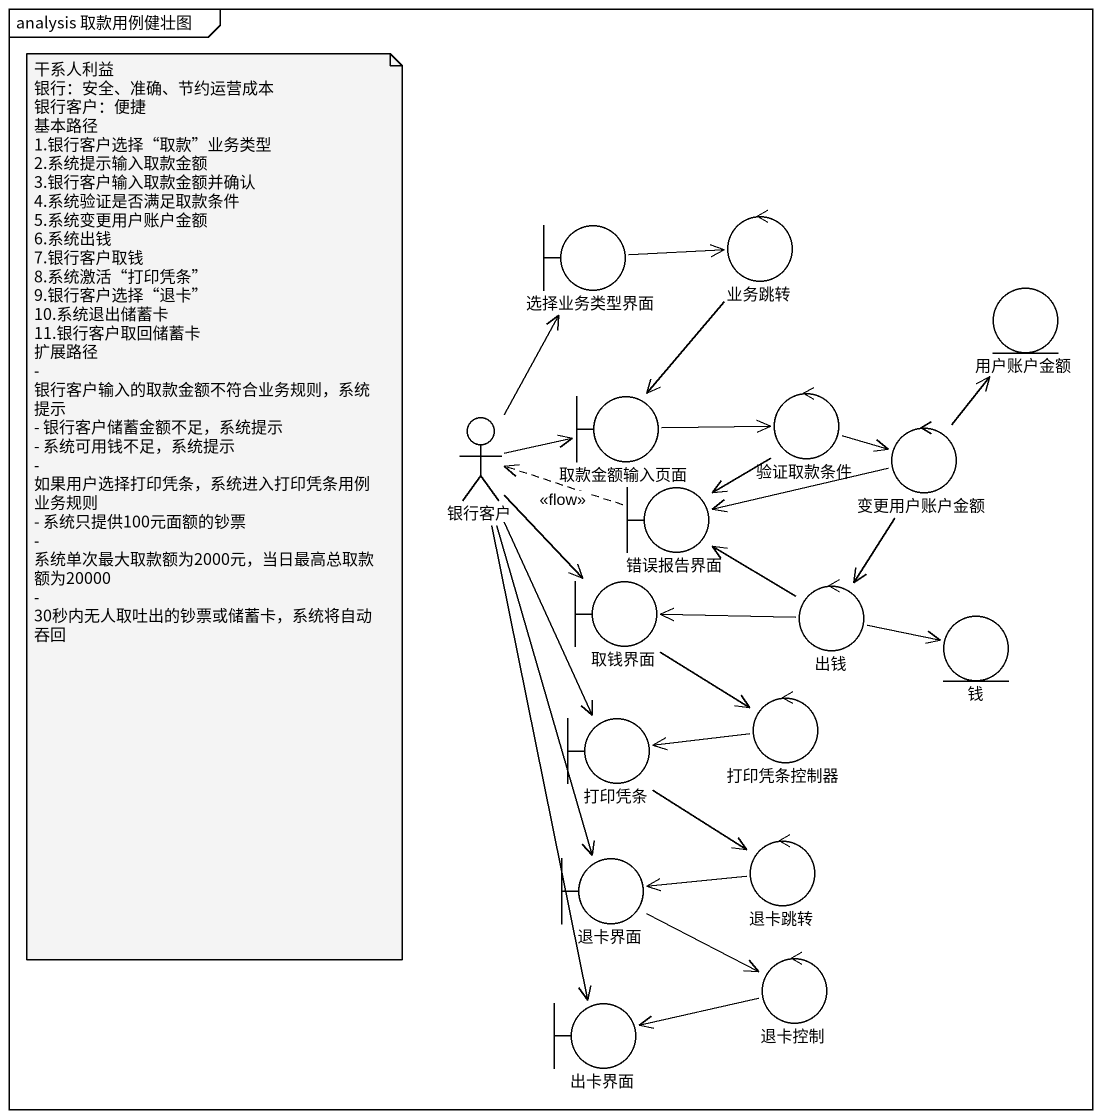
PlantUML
@startuml
mainframe analysis 取款用例健壮图
boundary 选择业务类型界面
control 业务跳转
entity 用户账户金额
actor 银行客户
boundary 取款金额输入页面
control 验证取款条件
control 变更用户账户金额
boundary 错误报告界面
boundary 取钱界面
control 出钱
entity 钱
boundary 打印凭条
control 打印凭条控制器
boundary 退卡界面
control 退卡跳转
control 退卡控制
boundary 出卡界面
选择业务类型界面 -right-> 业务跳转
业务跳转 --> 取款金额输入页面
银行客户 -up-> 选择业务类型界面
银行客户 -right-> 取款金额输入页面
银行客户 --> 取钱界面
银行客户 --> 打印凭条
银行客户 --> 退卡界面
银行客户 --> 出卡界面
取款金额输入页面 -right-> 验证取款条件
验证取款条件 -right-> 变更用户账户金额
验证取款条件 --> 错误报告界面
变更用户账户金额 -up-> 用户账户金额
变更用户账户金额 -left-> 错误报告界面
变更用户账户金额 --> 出钱
错误报告界面 .left.> 银行客户 : <<flow>>
取钱界面 --> 打印凭条控制器
出钱 -up-> 错误报告界面
出钱 -left-> 取钱界面
出钱 -right-> 钱
打印凭条 --> 退卡跳转
打印凭条控制器 -left-> 打印凭条
退卡界面 -right-> 退卡控制
退卡跳转 -left-> 退卡界面
退卡控制 -left-> 出卡界面
note as N1
  干系人利益
  银行：安全、准确、节约运营成本
  银行客户：便捷
  基本路径
  1.银行客户选择“取款”业务类型
  2.系统提示输入取款金额
  3.银行客户输入取款金额并确认
  4.系统验证是否满足取款条件
  5.系统变更用户账户金额
  6.系统出钱
  7.银行客户取钱
  8.系统激活“打印凭条”
  9.银行客户选择“退卡”
  10.系统退出储蓄卡
  11.银行客户取回储蓄卡
  扩展路径
  - 银行客户输入的取款金额不符合业务规则，系统提示
  - 银行客户储蓄金额不足，系统提示
  - 系统可用钱不足，系统提示
  - 如果用户选择打印凭条，系统进入打印凭条用例
  业务规则
  - 系统只提供100元面额的钞票
  - 系统单次最大取款额为2000元，当日最高总取款额为20000
  - 30秒内无人取吐出的钞票或储蓄卡，系统将自动吞回
end note
@enduml
